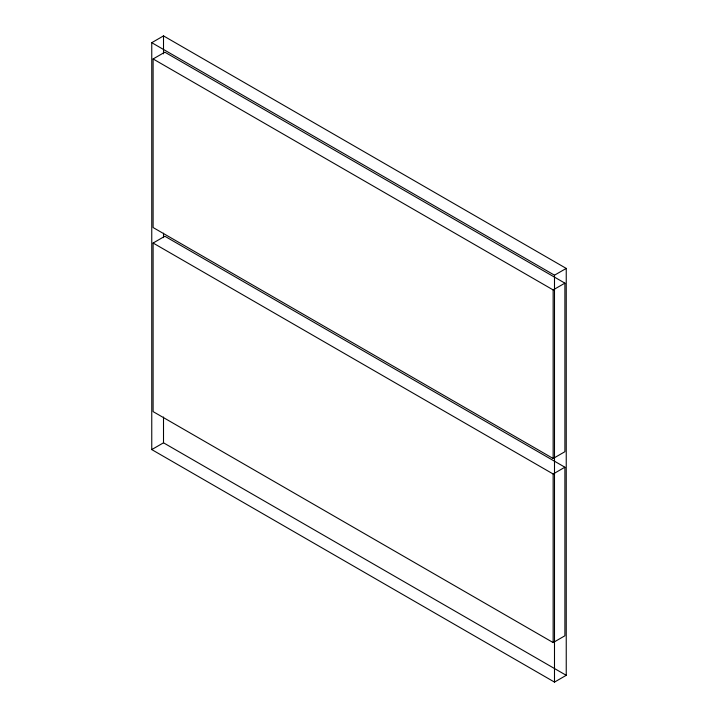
<?xml version="1.0" encoding="UTF-8"?>
<svg xmlns="http://www.w3.org/2000/svg" width="718" height="718" viewBox="0 0 718 718"><rect width="100%" height="100%" fill="white"/><g stroke="black" fill="none" stroke-linecap="round" stroke-linejoin="round"><path stroke-width="1.08" d="M151.758 42.685L163.507 35.9L566.242 268.415L566.242 675.315L554.493 682.1L151.758 449.585L151.758 42.685L554.493 275.191L566.242 268.415M153.105 58.957L164.853 52.181L564.895 283.143L564.895 451.712L553.147 458.497L153.105 227.534L153.105 58.957L553.147 289.919L564.895 283.143M153.105 243.034L164.853 236.249L564.895 467.212L564.895 635.789L553.147 642.574L153.105 411.611L153.105 243.034L553.147 473.997L564.895 467.212M151.758 449.585L163.507 442.809L566.242 675.315M554.493 275.191L554.493 682.1M553.147 289.919L553.147 458.497M553.147 473.997L553.147 642.574M163.507 35.9L163.507 53.832M163.507 233.188L163.507 237.667M163.507 417.023L163.507 442.809"/></g></svg>
